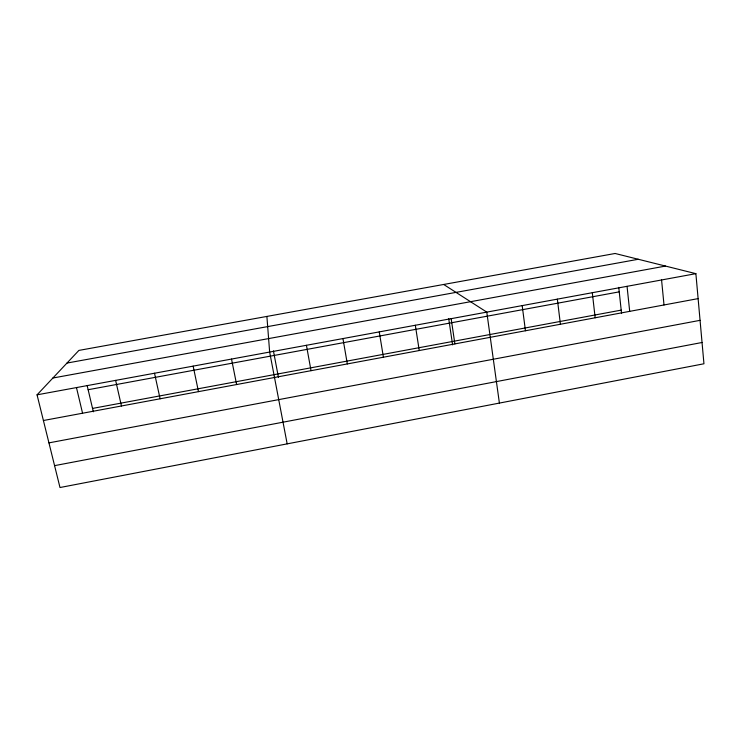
<?xml version="1.0" encoding="UTF-8"?>
<svg xmlns="http://www.w3.org/2000/svg" width="741" height="741" viewBox="0 0 741 741"><rect width="100%" height="100%" fill="white"/><g stroke="black" fill="none" stroke-linecap="round" stroke-linejoin="round"><path stroke-width="1.11" d="M37.05 394.833L78.898 350.41L615.113 253.478L695.882 273.661L703.95 363.775L59.993 487.522L37.05 394.833L695.882 273.661M54.575 465.644L702.042 342.49M48.943 442.868L700.06 320.334M92.542 408.421L621.199 310.118M43.404 420.517L698.115 298.614M88.142 389.72L619.235 291.852M66.986 363.062L638.288 259.267M52.898 378.012L665.501 266.075M443.664 284.47L486.781 312.118L499.397 403.085M76.471 387.58L82.566 413.228M87.123 385.413L93.329 411.792M115.624 380.383L121.459 405.985M154.517 373.232L160.102 398.788M193.151 366.128L198.486 391.637M231.525 359.07L236.62 384.542M273.42 350.873L278.44 377.317M287.165 443.868L269.65 352.058L266.89 316.426M306.422 345.297L311.035 370.685M342.953 338.572L347.334 363.924M379.253 331.894L383.412 357.208M415.321 325.262L419.258 350.53M451.167 318.676L454.881 343.898M448.713 318.639L452.594 344.88M522.183 305.607L525.452 330.764M557.352 299.142L560.418 324.252M592.309 292.714L595.162 317.778M618.754 287.378L621.551 313.415M627.053 286.322L629.693 311.35M661.574 279.978L664.01 304.959"/></g></svg>
